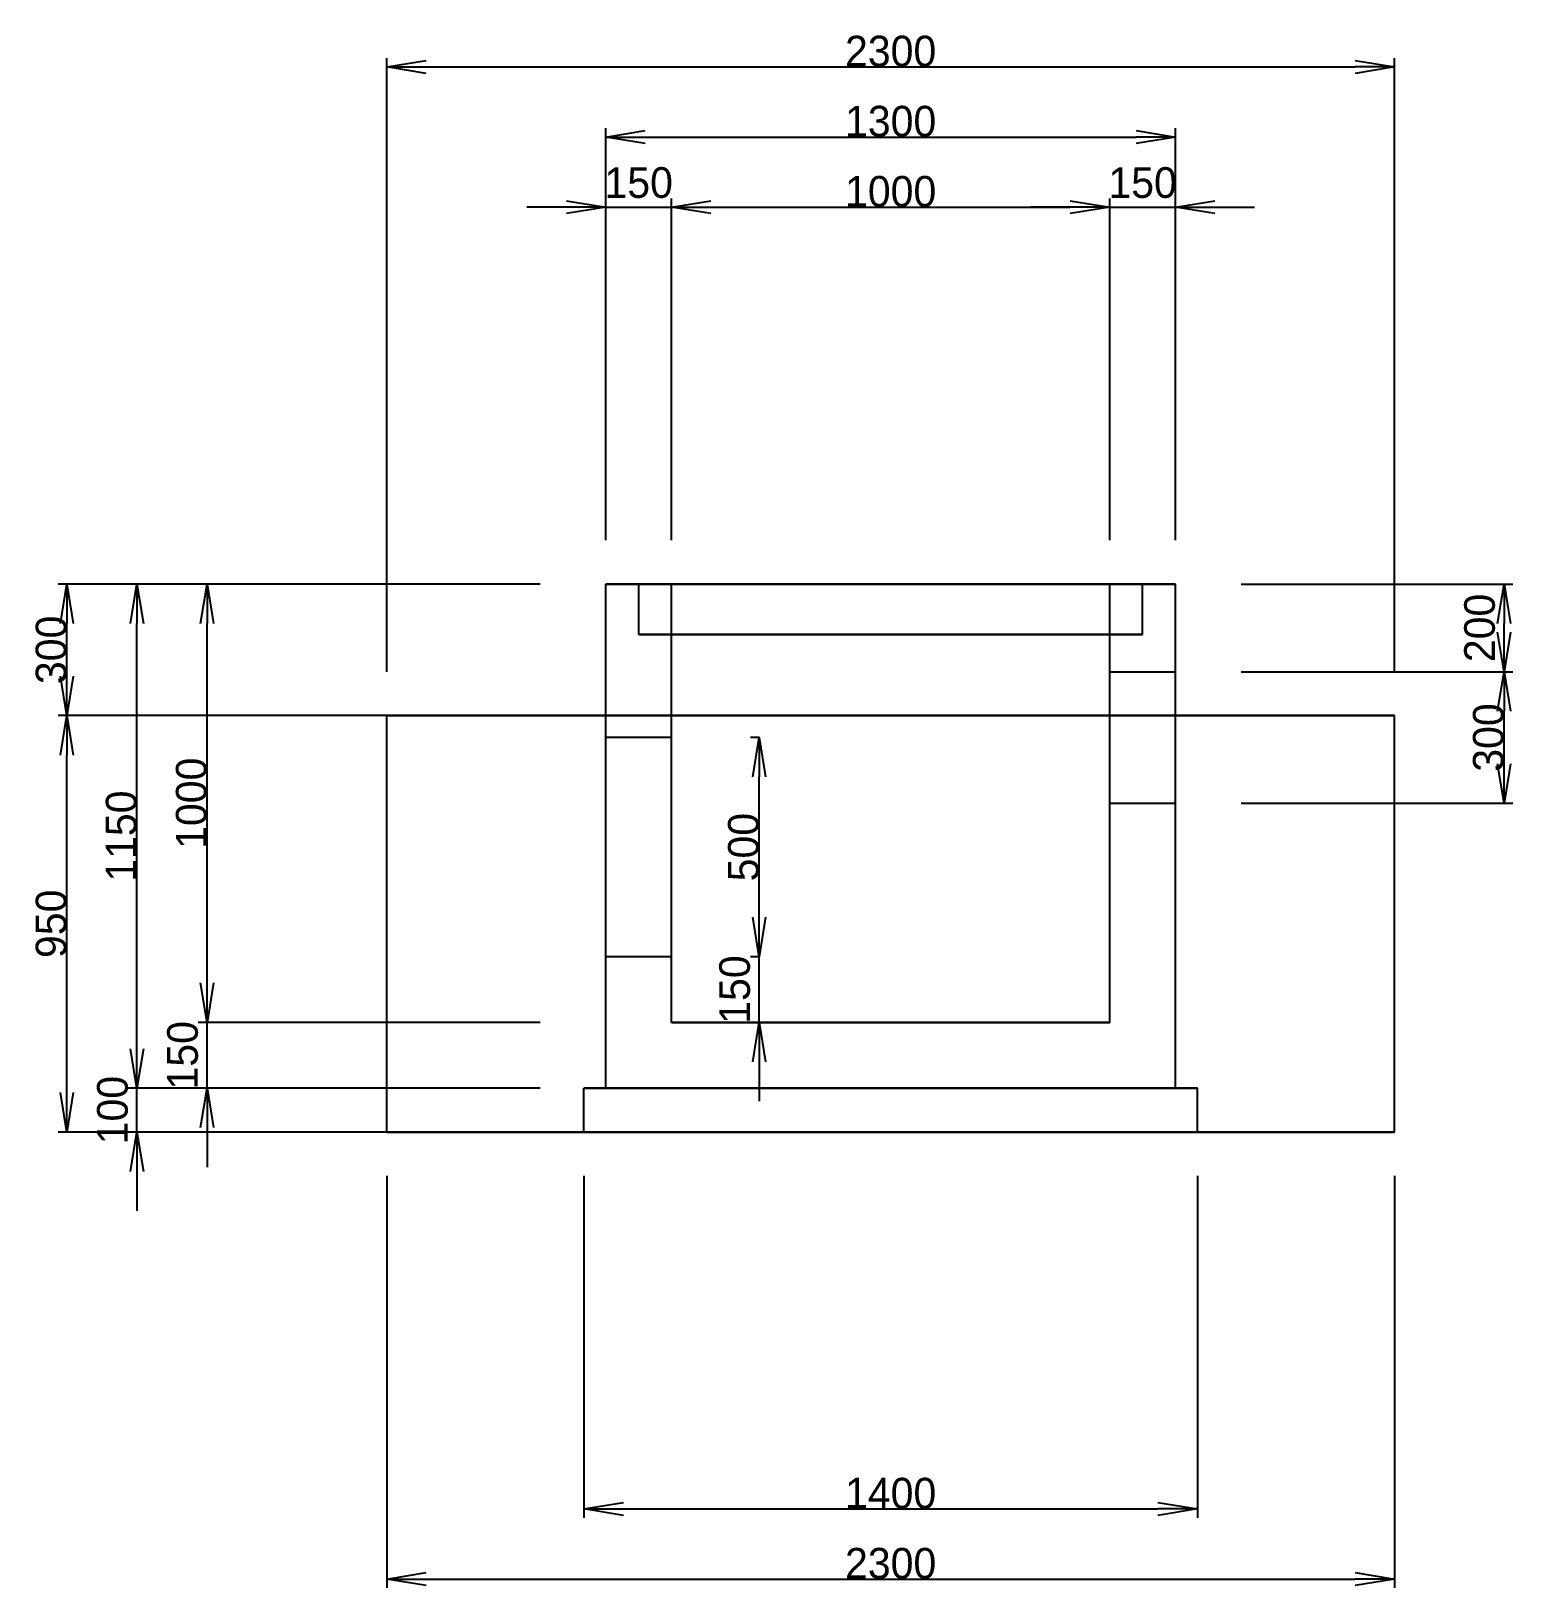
# Model space of a CAD drawing. Header units: millimetres. Extents: x -1962 to 1420, y -1040 to 2512.
import ezdxf

# ---------------------------------------------------------------- set-up
doc = ezdxf.new("R2010")
doc.units = ezdxf.units.MM
doc.linetypes.add('DASHED', pattern=[2, 2])
for name, color, linetype in [('MASU_BASE', 2, 'Continuous'), ('MASU_CONC', 7, 'Continuous'), ('MASU_DIM', 7, 'Continuous'), ('MASU_EARTH', 3, 'Continuous'), ('MASU_GRAT', 4, 'Continuous'), ('MASU_KIRI', 6, 'Continuous')]:
    doc.layers.add(name, color=color, linetype=linetype)
doc.dimstyles.new('MASU_DIM_STYLE', dxfattribs={"dimtxt": 70, "dimasz": 90, "dimexe": 20, "dimexo": 0, "dimtad": 1, "dimblk": 'OPEN', "dimblk1": 'OPEN', "dimblk2": 'OPEN', "dimcen": 2.5, "dimclrd": 7, "dimclre": 7, "dimclrt": 7, "dimazin": 3, "dimtfac": 1, "dimtmove": 0, "dimatfit": 3, "dimlwd": -4, "dimlwe": -4})

# ---------------------------------------------------------------- blocks, each defined once
blk = doc.blocks.new('_OPEN')
at = {"color": 0, "linetype": 'BYBLOCK'}
blk.add_line((0, 0), (-1, 0), dxfattribs=at)
blk.add_lwpolyline([(-1, 0.164), (0, 0), (-1, -0.164)], dxfattribs=at)
blk = doc.blocks.new('*D1')
at = {"color": 7}
for p, q in [((-740, 2110), (-830, 2110)), ((-650, 1350), (-650, 2130)), ((-650, 2110), (-500, 2110)), ((-500, 1350), (-500, 2130)), ((-410, 2110), (-320, 2110))]:
    blk.add_line(p, q, dxfattribs=at)
at = {"layer": 'Defpoints'}
for p in [(-650, 2110), (-650, 1350), (-500, 1350)]:
    blk.add_point(p, dxfattribs=at)
at = {"layer": 'MASU_DIM', "color": 7, "xscale": 90, "yscale": 90}
blk.add_blockref('_OPEN', (-650, 2110), dxfattribs=at)
at = {"layer": 'MASU_DIM', "color": 7, "xscale": 90, "yscale": 90, "rotation": 180}
blk.add_blockref('_OPEN', (-500, 2110), dxfattribs=at)
at = {"layer": 'MASU_DIM', "color": 7, "insert": (-575, 2165.625), "char_height": 70, "attachment_point": 5}
blk.add_mtext('150', dxfattribs=at)
blk = doc.blocks.new('*D2')
at = {"color": 7}
for p, q in [((-500, 1350), (-500, 2130)), ((-410, 2110), (410, 2110)), ((500, 1350), (500, 2130))]:
    blk.add_line(p, q, dxfattribs=at)
at = {"layer": 'Defpoints'}
for p in [(-500, 2110), (-500, 1350), (500, 1350)]:
    blk.add_point(p, dxfattribs=at)
at = {"layer": 'MASU_DIM', "color": 7, "xscale": 90, "yscale": 90, "rotation": 180}
blk.add_blockref('_OPEN', (-500, 2110), dxfattribs=at)
at = {"layer": 'MASU_DIM', "color": 7, "xscale": 90, "yscale": 90}
blk.add_blockref('_OPEN', (500, 2110), dxfattribs=at)
at = {"layer": 'MASU_DIM', "color": 7, "insert": (0, 2145.625), "char_height": 70, "attachment_point": 5}
blk.add_mtext('1000', dxfattribs=at)
blk = doc.blocks.new('*D3')
at = {"color": 7}
for p, q in [((410, 2110), (320, 2110)), ((500, 1350), (500, 2130)), ((500, 2110), (650, 2110)), ((650, 1350), (650, 2130)), ((740, 2110), (830, 2110))]:
    blk.add_line(p, q, dxfattribs=at)
at = {"layer": 'Defpoints'}
for p in [(500, 2110), (500, 1350), (650, 1350)]:
    blk.add_point(p, dxfattribs=at)
at = {"layer": 'MASU_DIM', "color": 7, "xscale": 90, "yscale": 90}
blk.add_blockref('_OPEN', (500, 2110), dxfattribs=at)
at = {"layer": 'MASU_DIM', "color": 7, "xscale": 90, "yscale": 90, "rotation": 180}
blk.add_blockref('_OPEN', (650, 2110), dxfattribs=at)
at = {"layer": 'MASU_DIM', "color": 7, "insert": (575, 2165.625), "char_height": 70, "attachment_point": 5}
blk.add_mtext('150', dxfattribs=at)
blk = doc.blocks.new('*D4')
at = {"color": 7}
for p, q in [((-650, 1350), (-650, 2290)), ((650, 1350), (650, 2290)), ((-560, 2270), (560, 2270))]:
    blk.add_line(p, q, dxfattribs=at)
at = {"layer": 'Defpoints'}
for p in [(-650, 2270), (-650, 1350), (650, 1350)]:
    blk.add_point(p, dxfattribs=at)
at = {"layer": 'MASU_DIM', "color": 7, "xscale": 90, "yscale": 90, "rotation": 180}
blk.add_blockref('_OPEN', (-650, 2270), dxfattribs=at)
at = {"layer": 'MASU_DIM', "color": 7, "xscale": 90, "yscale": 90}
blk.add_blockref('_OPEN', (650, 2270), dxfattribs=at)
at = {"layer": 'MASU_DIM', "color": 7, "insert": (0, 2305.625), "char_height": 70, "attachment_point": 5}
blk.add_mtext('1300', dxfattribs=at)
blk = doc.blocks.new('*D5')
at = {"color": 7}
for p, q in [((-1150, 1050), (-1150, 2450)), ((-1060, 2430), (1060, 2430)), ((1150, 1050), (1150, 2450))]:
    blk.add_line(p, q, dxfattribs=at)
at = {"layer": 'Defpoints'}
for p in [(-1150, 2430), (-1150, 1050), (1150, 1050)]:
    blk.add_point(p, dxfattribs=at)
at = {"layer": 'MASU_DIM', "color": 7, "xscale": 90, "yscale": 90, "rotation": 180}
blk.add_blockref('_OPEN', (-1150, 2430), dxfattribs=at)
at = {"layer": 'MASU_DIM', "color": 7, "xscale": 90, "yscale": 90}
blk.add_blockref('_OPEN', (1150, 2430), dxfattribs=at)
at = {"layer": 'MASU_DIM', "color": 7, "insert": (0, 2465.625), "char_height": 70, "attachment_point": 5}
blk.add_mtext('2300', dxfattribs=at)
blk = doc.blocks.new('*D6')
at = {"color": 7}
for p, q in [((-700, -100), (-700, -880)), ((700, -100), (700, -880)), ((-610, -860), (610, -860))]:
    blk.add_line(p, q, dxfattribs=at)
at = {"layer": 'Defpoints'}
for p in [(-700, -100), (700, -100), (-700, -860)]:
    blk.add_point(p, dxfattribs=at)
at = {"layer": 'MASU_DIM', "color": 7, "xscale": 90, "yscale": 90, "rotation": 180}
blk.add_blockref('_OPEN', (-700, -860), dxfattribs=at)
at = {"layer": 'MASU_DIM', "color": 7, "xscale": 90, "yscale": 90}
blk.add_blockref('_OPEN', (700, -860), dxfattribs=at)
at = {"layer": 'MASU_DIM', "color": 7, "insert": (0, -824.375), "char_height": 70, "attachment_point": 5}
blk.add_mtext('1400', dxfattribs=at)
blk = doc.blocks.new('*D7')
at = {"color": 7}
for p, q in [((-1150, -100), (-1150, -1040)), ((1150, -100), (1150, -1040)), ((-1060, -1020), (1060, -1020))]:
    blk.add_line(p, q, dxfattribs=at)
at = {"layer": 'Defpoints'}
for p in [(-1150, -100), (1150, -100), (-1150, -1020)]:
    blk.add_point(p, dxfattribs=at)
at = {"layer": 'MASU_DIM', "color": 7, "xscale": 90, "yscale": 90, "rotation": 180}
blk.add_blockref('_OPEN', (-1150, -1020), dxfattribs=at)
at = {"layer": 'MASU_DIM', "color": 7, "xscale": 90, "yscale": 90}
blk.add_blockref('_OPEN', (1150, -1020), dxfattribs=at)
at = {"layer": 'MASU_DIM', "color": 7, "insert": (0, -984.375), "char_height": 70, "attachment_point": 5}
blk.add_mtext('2300', dxfattribs=at)
blk = doc.blocks.new('*D8')
at = {"color": 7}
for p, q in [((-300, 490), (-300, 580)), ((-300, 400), (-320, 400)), ((-300, 250), (-300, 400)), ((-300, 250), (-320, 250)), ((-300, 160), (-300, 70))]:
    blk.add_line(p, q, dxfattribs=at)
at = {"layer": 'Defpoints'}
for p in [(-300, 400), (-300, 250), (-300, 250)]:
    blk.add_point(p, dxfattribs=at)
at = {"layer": 'MASU_DIM', "color": 7, "xscale": 90, "yscale": 90}
for p, rotation in [((-300, 400), 270), ((-300, 250), 90)]:
    blk.add_blockref('_OPEN', p, dxfattribs=dict(at, rotation=rotation))
at = {"layer": 'MASU_DIM', "color": 7, "insert": (-355.625, 325), "char_height": 70, "attachment_point": 5, "rotation": 90}
blk.add_mtext('150', dxfattribs=at)
blk = doc.blocks.new('*D9')
at = {"color": 7}
for p, q in [((-300, 900), (-320, 900)), ((-300, 490), (-300, 810)), ((-300, 400), (-320, 400))]:
    blk.add_line(p, q, dxfattribs=at)
at = {"layer": 'Defpoints'}
for p in [(-300, 900), (-300, 400), (-300, 400)]:
    blk.add_point(p, dxfattribs=at)
at = {"layer": 'MASU_DIM', "color": 7, "xscale": 90, "yscale": 90}
for p, rotation in [((-300, 900), 90), ((-300, 400), 270)]:
    blk.add_blockref('_OPEN', p, dxfattribs=dict(at, rotation=rotation))
at = {"layer": 'MASU_DIM', "color": 7, "insert": (-335.625, 650), "char_height": 70, "attachment_point": 5, "rotation": 90}
blk.add_mtext('500', dxfattribs=at)
blk = doc.blocks.new('*D10')
at = {"color": 7}
for p, q in [((800, 1250), (1420, 1250)), ((1400, 1140), (1400, 1160)), ((800, 1050), (1420, 1050))]:
    blk.add_line(p, q, dxfattribs=at)
at = {"layer": 'Defpoints'}
for p in [(800, 1250), (800, 1050), (1400, 1050)]:
    blk.add_point(p, dxfattribs=at)
at = {"layer": 'MASU_DIM', "color": 7, "xscale": 90, "yscale": 90}
for p, rotation in [((1400, 1250), 90), ((1400, 1050), 270)]:
    blk.add_blockref('_OPEN', p, dxfattribs=dict(at, rotation=rotation))
at = {"layer": 'MASU_DIM', "color": 7, "insert": (1344.375, 1150), "char_height": 70, "attachment_point": 5, "rotation": 90}
blk.add_mtext('200', dxfattribs=at)
blk = doc.blocks.new('*D11')
at = {"color": 7}
for p, q in [((800, 1050), (1420, 1050)), ((1400, 840), (1400, 960)), ((800, 750), (1420, 750))]:
    blk.add_line(p, q, dxfattribs=at)
at = {"layer": 'Defpoints'}
for p in [(800, 1050), (800, 750), (1400, 750)]:
    blk.add_point(p, dxfattribs=at)
at = {"layer": 'MASU_DIM', "color": 7, "xscale": 90, "yscale": 90}
for p, rotation in [((1400, 1050), 90), ((1400, 750), 270)]:
    blk.add_blockref('_OPEN', p, dxfattribs=dict(at, rotation=rotation))
at = {"layer": 'MASU_DIM', "color": 7, "insert": (1364.375, 900), "char_height": 70, "attachment_point": 5, "rotation": 90}
blk.add_mtext('300', dxfattribs=at)
blk = doc.blocks.new('*D12')
at = {"color": 7}
for p, q in [((-800, 1250), (-1580, 1250)), ((-1560, 340), (-1560, 1160)), ((-800, 250), (-1580, 250))]:
    blk.add_line(p, q, dxfattribs=at)
at = {"layer": 'Defpoints'}
for p in [(-800, 1250), (-1560, 250), (-800, 250)]:
    blk.add_point(p, dxfattribs=at)
at = {"layer": 'MASU_DIM', "color": 7, "xscale": 90, "yscale": 90}
for p, rotation in [((-1560, 1250), 90), ((-1560, 250), 270)]:
    blk.add_blockref('_OPEN', p, dxfattribs=dict(at, rotation=rotation))
at = {"layer": 'MASU_DIM', "color": 7, "insert": (-1595.625, 750), "char_height": 70, "attachment_point": 5, "rotation": 90}
blk.add_mtext('1000', dxfattribs=at)
blk = doc.blocks.new('*D13')
at = {"color": 7}
for p, q in [((-1560, 340), (-1560, 430)), ((-800, 250), (-1580, 250)), ((-1560, 100), (-1560, 250)), ((-800, 100), (-1580, 100)), ((-1560, 10), (-1560, -80))]:
    blk.add_line(p, q, dxfattribs=at)
at = {"layer": 'Defpoints'}
for p in [(-800, 250), (-1560, 100), (-800, 100)]:
    blk.add_point(p, dxfattribs=at)
at = {"layer": 'MASU_DIM', "color": 7, "xscale": 90, "yscale": 90}
for p, rotation in [((-1560, 250), 270), ((-1560, 100), 90)]:
    blk.add_blockref('_OPEN', p, dxfattribs=dict(at, rotation=rotation))
at = {"layer": 'MASU_DIM', "color": 7, "insert": (-1615.625, 175), "char_height": 70, "attachment_point": 5, "rotation": 90}
blk.add_mtext('150', dxfattribs=at)
blk = doc.blocks.new('*D14')
at = {"color": 7}
for p, q in [((-1720, 190), (-1720, 280)), ((-800, 100), (-1740, 100)), ((-1720, 0), (-1720, 100)), ((-800, 0), (-1740, 0)), ((-1720, -90), (-1720, -180))]:
    blk.add_line(p, q, dxfattribs=at)
at = {"layer": 'Defpoints'}
for p in [(-800, 100), (-1720, 0), (-800, 0)]:
    blk.add_point(p, dxfattribs=at)
at = {"layer": 'MASU_DIM', "color": 7, "xscale": 90, "yscale": 90}
for p, rotation in [((-1720, 100), 270), ((-1720, 0), 90)]:
    blk.add_blockref('_OPEN', p, dxfattribs=dict(at, rotation=rotation))
at = {"layer": 'MASU_DIM', "color": 7, "insert": (-1775.625, 50), "char_height": 70, "attachment_point": 5, "rotation": 90}
blk.add_mtext('100', dxfattribs=at)
blk = doc.blocks.new('*D15')
at = {"color": 7}
for p, q in [((-800, 1250), (-1740, 1250)), ((-1720, 190), (-1720, 1160)), ((-800, 100), (-1740, 100))]:
    blk.add_line(p, q, dxfattribs=at)
at = {"layer": 'Defpoints'}
for p in [(-800, 1250), (-1720, 100), (-800, 100)]:
    blk.add_point(p, dxfattribs=at)
at = {"layer": 'MASU_DIM', "color": 7, "xscale": 90, "yscale": 90}
for p, rotation in [((-1720, 1250), 90), ((-1720, 100), 270)]:
    blk.add_blockref('_OPEN', p, dxfattribs=dict(at, rotation=rotation))
at = {"layer": 'MASU_DIM', "color": 7, "insert": (-1755.625, 675), "char_height": 70, "attachment_point": 5, "rotation": 90}
blk.add_mtext('1150', dxfattribs=at)
blk = doc.blocks.new('*D16')
at = {"color": 7}
for p, q in [((-800, 950), (-1900, 950)), ((-1880, 90), (-1880, 860)), ((-800, 0), (-1900, 0))]:
    blk.add_line(p, q, dxfattribs=at)
at = {"layer": 'Defpoints'}
for p in [(-800, 950), (-1880, 0), (-800, 0)]:
    blk.add_point(p, dxfattribs=at)
at = {"layer": 'MASU_DIM', "color": 7, "xscale": 90, "yscale": 90}
for p, rotation in [((-1880, 950), 90), ((-1880, 0), 270)]:
    blk.add_blockref('_OPEN', p, dxfattribs=dict(at, rotation=rotation))
at = {"layer": 'MASU_DIM', "color": 7, "insert": (-1915.625, 475), "char_height": 70, "attachment_point": 5, "rotation": 90}
blk.add_mtext('950', dxfattribs=at)
blk = doc.blocks.new('*D17')
at = {"color": 7}
for p, q in [((-800, 1250), (-1900, 1250)), ((-1880, 1040), (-1880, 1160)), ((-800, 950), (-1900, 950))]:
    blk.add_line(p, q, dxfattribs=at)
at = {"layer": 'Defpoints'}
for p in [(-800, 1250), (-1880, 950), (-800, 950)]:
    blk.add_point(p, dxfattribs=at)
at = {"layer": 'MASU_DIM', "color": 7, "xscale": 90, "yscale": 90}
for p, rotation in [((-1880, 1250), 90), ((-1880, 950), 270)]:
    blk.add_blockref('_OPEN', p, dxfattribs=dict(at, rotation=rotation))
at = {"layer": 'MASU_DIM', "color": 7, "insert": (-1915.625, 1100), "char_height": 70, "attachment_point": 5, "rotation": 90}
blk.add_mtext('300', dxfattribs=at)

msp = doc.modelspace()

# ---------------------------------------------------------------- linework, layer by layer
at = {"layer": 'MASU_BASE', "linetype": 'Continuous'}
for p, q in [((700, 100), (-700, 100)), ((-700, 100), (700, 100)), ((-700, 0), (-700, 100)), ((-700, 0), (-700, 100)), ((-700, 100), (-650, 100)), ((650, 100), (700, 100)), ((700, 0), (700, 100)), ((700, 0), (700, 100)), ((700, 0), (-700, 0)), ((-700, 0), (700, 0))]:
    msp.add_line(p, q, dxfattribs=at)
at = {"layer": 'MASU_CONC', "linetype": 'Continuous'}
for p, q in [((650, 1250), (-650, 1250)), ((-650, 1250), (650, 1250)), ((-650, 100), (-650, 1250)), ((-650, 100), (-650, 1250)), ((500, 1250), (-500, 1250)), ((-500, 1250), (500, 1250)), ((-500, 250), (-500, 1250)), ((-500, 250), (-500, 1250)), ((500, 250), (500, 1250)), ((500, 250), (500, 1250)), ((650, 100), (650, 1250)), ((650, 100), (650, 1250)), ((500, 250), (-500, 250)), ((-500, 250), (500, 250)), ((650, 100), (-650, 100)), ((-650, 100), (650, 100))]:
    msp.add_line(p, q, dxfattribs=at)
at = {"layer": 'MASU_EARTH', "linetype": 'DASHED'}
for p, q in [((1150, 950), (-1150, 950)), ((-1150, 950), (1150, 950)), ((-1150, 0), (-1150, 950)), ((-1150, 0), (-1150, 950)), ((1150, 0), (1150, 950)), ((1150, 0), (1150, 950)), ((1150, 0), (-1150, 0)), ((-1150, 0), (1150, 0))]:
    msp.add_line(p, q, dxfattribs=at)
at = {"layer": 'MASU_GRAT', "linetype": 'Continuous'}
for p, q in [((575, 1250), (-575, 1250)), ((-575, 1250), (575, 1250)), ((-575, 1135), (-575, 1250)), ((-575, 1135), (-575, 1250)), ((575, 1135), (575, 1250)), ((575, 1135), (575, 1250)), ((575, 1135), (-575, 1135)), ((-575, 1135), (575, 1135))]:
    msp.add_line(p, q, dxfattribs=at)
at = {"layer": 'MASU_KIRI', "linetype": 'DASHED'}
for p, q in [((500, 750), (500, 1050)), ((500, 1050), (650, 1050)), ((650, 750), (650, 1050)), ((-650, 400), (-650, 900)), ((-500, 900), (-650, 900)), ((-500, 400), (-500, 900)), ((500, 750), (650, 750)), ((-500, 400), (-650, 400))]:
    msp.add_line(p, q, dxfattribs=at)

# ---------------------------------------------------------------- dimensions: what is measured, and where the dimension line sits
at = {"layer": 'MASU_DIM'}
for base, p1, p2, picture, middle in [((-1150, 2430), (-1150, 1050), (1150, 1050), '*D5', (0, 2465.625)), ((-650, 2270), (-650, 1350), (650, 1350), '*D4', (0, 2305.625)), ((-650, 2110), (-650, 1350), (-500, 1350), '*D1', (-575, 2165.625)), ((500, 2110), (500, 1350), (650, 1350), '*D3', (575, 2165.625)), ((-500, 2110), (-500, 1350), (500, 1350), '*D2', (0, 2145.625)), ((-1150, -1020), (-1150, -100), (1150, -100), '*D7', (0, -984.375)), ((-700, -860), (-700, -100), (700, -100), '*D6', (0, -824.375))]:
    dim = msp.add_linear_dim(base=base, p1=p1, p2=p2, dimstyle='MASU_DIM_STYLE', dxfattribs=at)
    dim.commit()
    dim.dimension.update_dxf_attribs({"geometry": picture, "text_midpoint": middle})
for base, p1, p2, picture, middle in [((-1880, 950), (-800, 950), (-800, 1250), '*D17', (-1915.625, 1100)), ((-1720, 100), (-800, 100), (-800, 1250), '*D15', (-1755.625, 675)), ((-1560, 250), (-800, 250), (-800, 1250), '*D12', (-1595.625, 750)), ((1400, 1050), (800, 1050), (800, 1250), '*D10', (1344.375, 1150)), ((1400, 750), (800, 750), (800, 1050), '*D11', (1364.375, 900)), ((-1880, 0), (-800, 0), (-800, 950), '*D16', (-1915.625, 475)), ((-300, 400), (-300, 400), (-300, 900), '*D9', (-335.625, 650)), ((-300, 250), (-300, 250), (-300, 400), '*D8', (-355.625, 325)), ((-1560, 100), (-800, 100), (-800, 250), '*D13', (-1615.625, 175)), ((-1720, 0), (-800, 0), (-800, 100), '*D14', (-1775.625, 50))]:
    dim = msp.add_linear_dim(base=base, p1=p1, p2=p2, angle=90, dimstyle='MASU_DIM_STYLE', dxfattribs=at)
    dim.commit()
    dim.dimension.update_dxf_attribs({"geometry": picture, "text_midpoint": middle})

doc.saveas('drawing.dxf')
